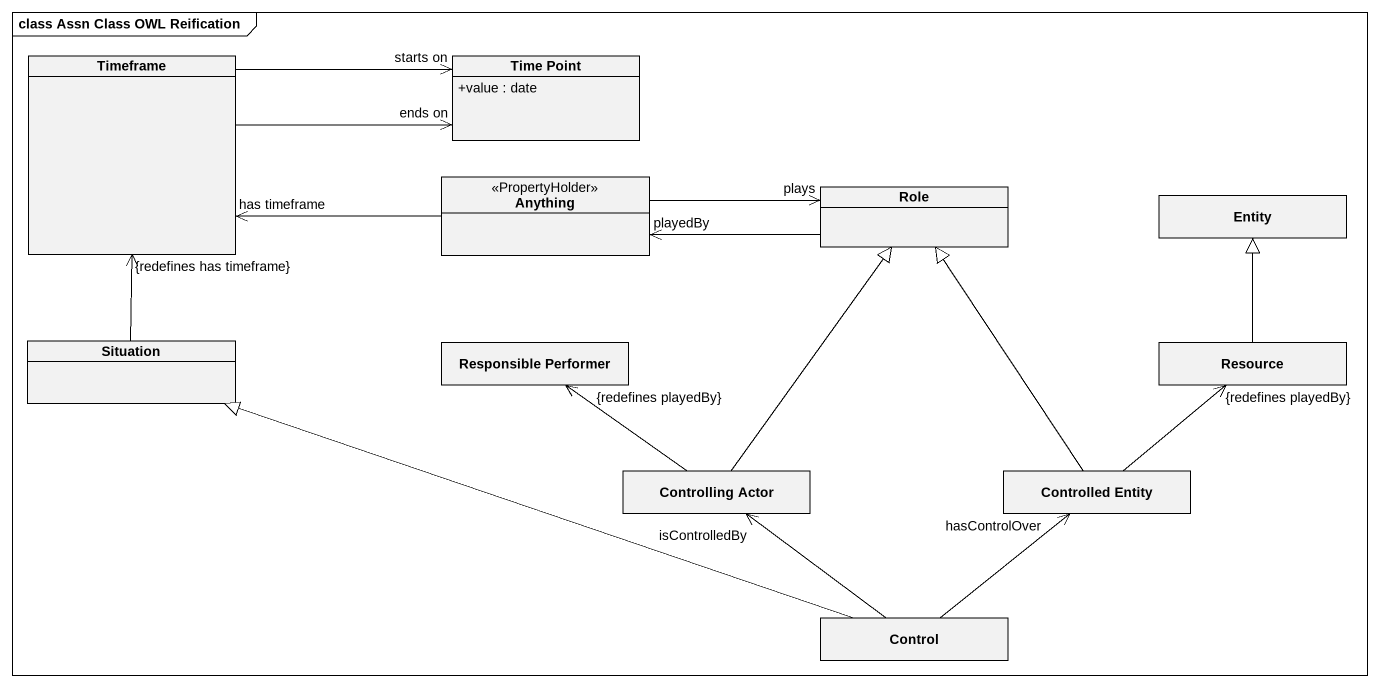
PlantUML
@startuml
mainframe class Assn Class OWL Reification
hide circle
hide empty members
skinparam classAttributeIconSize 0
class Timeframe
class "Time Point" as Time_Point {
  +value : date
}
class Anything <<PropertyHolder>>
class Role
class "Entity" as Entity_
class Situation
class "Responsible Performer" as Responsible_Performer
class Resource
class "Controlling Actor" as Controlling_Actor
class "Controlled Entity" as Controlled_Entity
class "Control" as Control_
Timeframe -right-> "ends on" Time_Point
Timeframe -right-> "starts on" Time_Point
Anything -left-> "has timeframe" Timeframe
Anything -right-> "plays" Role
Role -left-> "playedBy" Anything
Situation -up-> "{redefines has timeframe}" Timeframe
Resource -up-|> Entity_
Controlling_Actor -up-|> Role
Controlling_Actor -up-> "{redefines playedBy}" Responsible_Performer
Controlled_Entity -up-|> Role
Controlled_Entity -up-> "{redefines playedBy}" Resource
Control_ -left-|> Situation
Control_ -up-> "isControlledBy" Controlling_Actor
Control_ -up-> "hasControlOver" Controlled_Entity
@enduml
